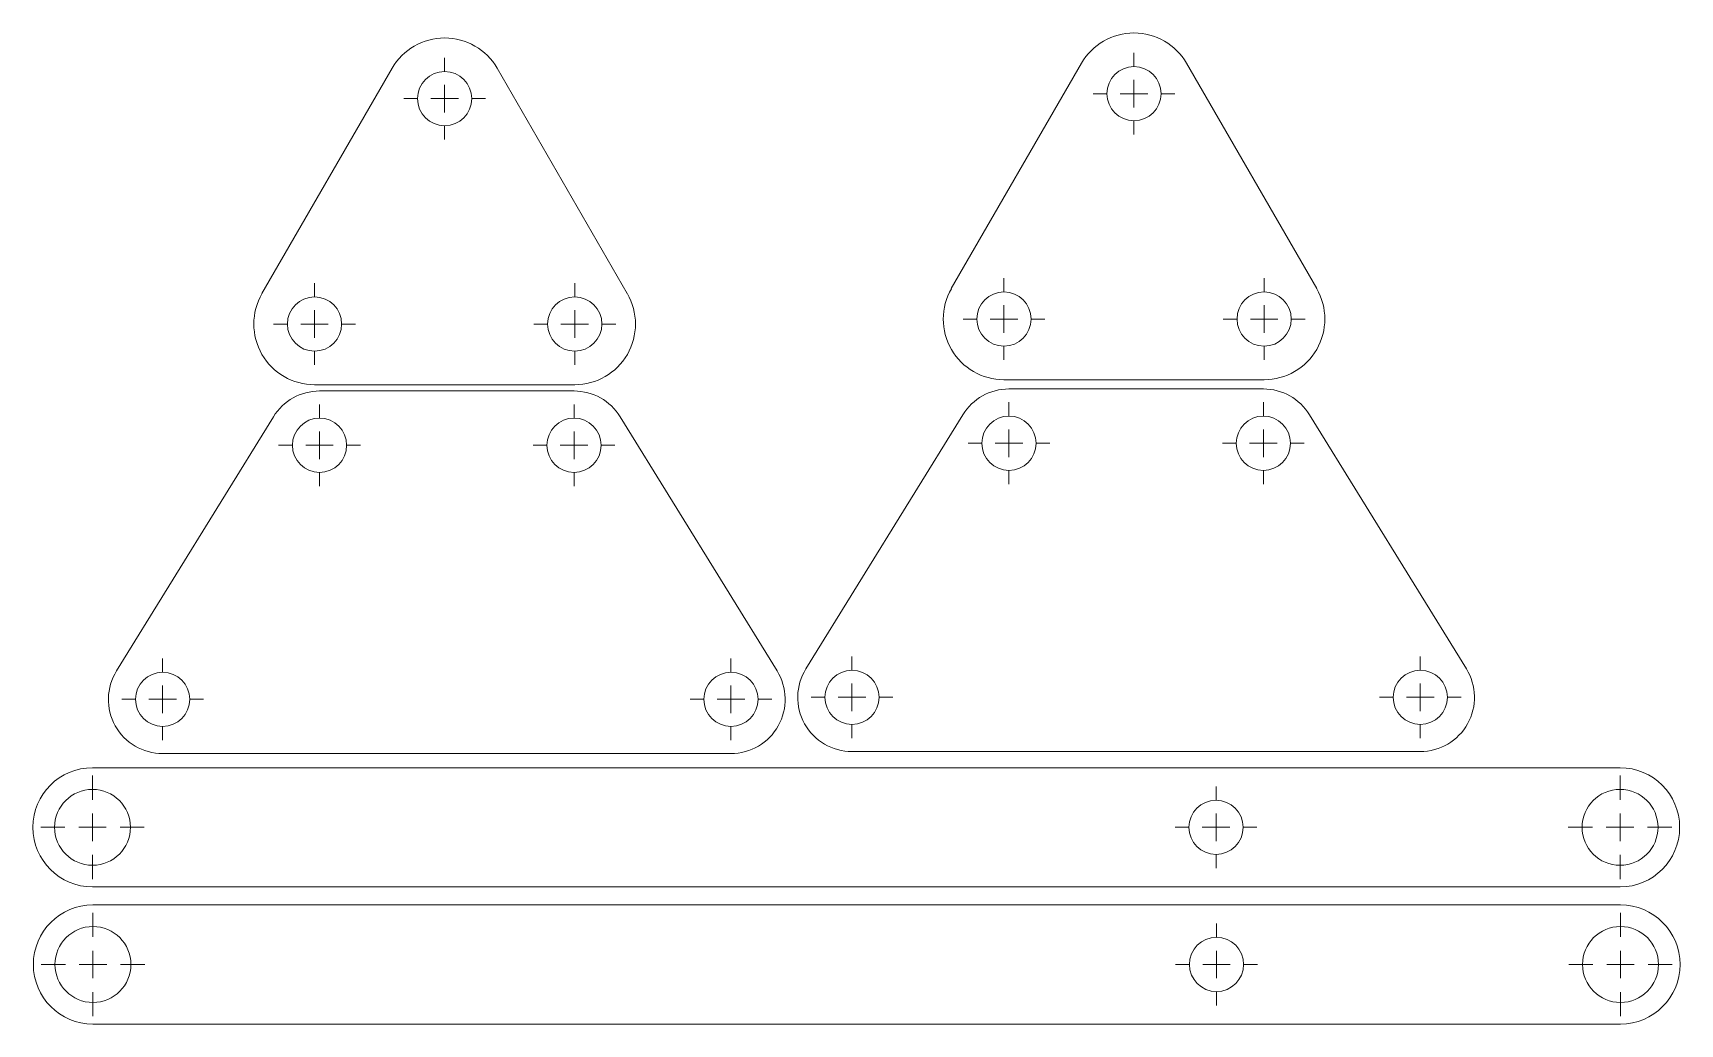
# Model space of a CAD drawing. Header units: millimetres. Extents: x 24 to 328, y 80 to 263.
import ezdxf

# ---------------------------------------------------------------- set-up
doc = ezdxf.new("R2010")
doc.units = ezdxf.units.MM

# ---------------------------------------------------------------- blocks, each defined once
blk = doc.blocks.new('SW_CENTERMARKSYMBOL_0')
at = {"color": 0, "linetype": 'Continuous', "lineweight": 0}
for p, q in [((0, 5.08), (0, 9.54)), ((-5.08, 0), (-9.54, 0)), ((0, 0), (-2.54, 0)), ((0, 0), (0, 2.54)), ((0, 0), (0, -2.54)), ((0, 0), (2.54, 0)), ((5.08, 0), (9.54, 0)), ((0, -5.08), (0, -9.54))]:
    blk.add_line(p, q, dxfattribs=at)
blk = doc.blocks.new('SW_CENTERMARKSYMBOL_1')
at = {"color": 0, "linetype": 'Continuous', "lineweight": 0}
for p, q in [((0, 5.08), (0, 9.54)), ((-5.08, 0), (-9.54, 0)), ((0, 0), (-2.54, 0)), ((0, 0), (0, 2.54)), ((0, 0), (0, -2.54)), ((0, 0), (2.54, 0)), ((5.08, 0), (9.54, 0)), ((0, -5.08), (0, -9.54))]:
    blk.add_line(p, q, dxfattribs=at)
blk = doc.blocks.new('SW_CENTERMARKSYMBOL_2')
at = {"color": 0, "linetype": 'Continuous', "lineweight": 0}
for p, q in [((0, 5.08), (0, 7.54)), ((-5.08, 0), (-7.54, 0)), ((0, 0), (-2.54, 0)), ((0, 0), (0, 2.54)), ((0, 0), (0, -2.54)), ((0, 0), (2.54, 0)), ((5.08, 0), (7.54, 0)), ((0, -5.08), (0, -7.54))]:
    blk.add_line(p, q, dxfattribs=at)
blk = doc.blocks.new('SW_CENTERMARKSYMBOL_3')
at = {"color": 0, "linetype": 'Continuous', "lineweight": 0}
for p, q in [((0, 5.08), (0, 7.54)), ((-5.08, 0), (-7.54, 0)), ((0, 0), (-2.54, 0)), ((0, 0), (0, 2.54)), ((0, 0), (0, -2.54)), ((0, 0), (2.54, 0)), ((5.08, 0), (7.54, 0)), ((0, -5.08), (0, -7.54))]:
    blk.add_line(p, q, dxfattribs=at)
blk = doc.blocks.new('SW_CENTERMARKSYMBOL_4')
at = {"color": 0, "linetype": 'Continuous', "lineweight": 0}
for p, q in [((0, 5.08), (0, 7.54)), ((-5.08, 0), (-7.54, 0)), ((0, 0), (-2.54, 0)), ((0, 0), (0, 2.54)), ((0, 0), (0, -2.54)), ((0, 0), (2.54, 0)), ((5.08, 0), (7.54, 0)), ((0, -5.08), (0, -7.54))]:
    blk.add_line(p, q, dxfattribs=at)
blk = doc.blocks.new('SW_CENTERMARKSYMBOL_5')
at = {"color": 0, "linetype": 'Continuous', "lineweight": 0}
for p, q in [((0, 5.08), (0, 7.54)), ((-5.08, 0), (-7.54, 0)), ((0, 0), (-2.54, 0)), ((0, 0), (0, 2.54)), ((0, 0), (0, -2.54)), ((0, 0), (2.54, 0)), ((5.08, 0), (7.54, 0)), ((0, -5.08), (0, -7.54))]:
    blk.add_line(p, q, dxfattribs=at)
blk = doc.blocks.new('SW_CENTERMARKSYMBOL_6')
at = {"color": 0, "linetype": 'Continuous', "lineweight": 0}
for p, q in [((0, 5.08), (0, 7.54)), ((-5.08, 0), (-7.54, 0)), ((0, 0), (-2.54, 0)), ((0, 0), (0, 2.54)), ((0, 0), (0, -2.54)), ((0, 0), (2.54, 0)), ((5.08, 0), (7.54, 0)), ((0, -5.08), (0, -7.54))]:
    blk.add_line(p, q, dxfattribs=at)
blk = doc.blocks.new('SW_CENTERMARKSYMBOL_7')
at = {"color": 0, "linetype": 'Continuous', "lineweight": 0}
for p, q in [((0, 5.08), (0, 7.54)), ((-5.08, 0), (-7.54, 0)), ((0, 0), (-2.54, 0)), ((0, 0), (0, 2.54)), ((0, 0), (0, -2.54)), ((0, 0), (2.54, 0)), ((5.08, 0), (7.54, 0)), ((0, -5.08), (0, -7.54))]:
    blk.add_line(p, q, dxfattribs=at)
blk = doc.blocks.new('SW_CENTERMARKSYMBOL_8')
at = {"color": 0, "linetype": 'Continuous', "lineweight": 0}
for p, q in [((0, 5.08), (0, 7.54)), ((-5.08, 0), (-7.54, 0)), ((0, 0), (-2.54, 0)), ((0, 0), (0, 2.54)), ((0, 0), (0, -2.54)), ((0, 0), (2.54, 0)), ((5.08, 0), (7.54, 0)), ((0, -5.08), (0, -7.54))]:
    blk.add_line(p, q, dxfattribs=at)
blk = doc.blocks.new('SW_CENTERMARKSYMBOL_9')
at = {"color": 0, "linetype": 'Continuous', "lineweight": 0}
for p, q in [((0, 5.08), (0, 7.54)), ((-5.08, 0), (-7.54, 0)), ((0, 0), (-2.54, 0)), ((0, 0), (0, 2.54)), ((0, 0), (0, -2.54)), ((0, 0), (2.54, 0)), ((5.08, 0), (7.54, 0)), ((0, -5.08), (0, -7.54))]:
    blk.add_line(p, q, dxfattribs=at)
blk = doc.blocks.new('SW_CENTERMARKSYMBOL_10')
at = {"color": 0, "linetype": 'Continuous', "lineweight": 0}
for p, q in [((0, 5.08), (0, 9.54)), ((-5.08, 0), (-9.54, 0)), ((0, 0), (-2.54, 0)), ((0, 0), (0, 2.54)), ((0, 0), (0, -2.54)), ((0, 0), (2.54, 0)), ((5.08, 0), (9.54, 0)), ((0, -5.08), (0, -9.54))]:
    blk.add_line(p, q, dxfattribs=at)
blk = doc.blocks.new('SW_CENTERMARKSYMBOL_11')
at = {"color": 0, "linetype": 'Continuous', "lineweight": 0}
for p, q in [((0, 5.08), (0, 9.54)), ((-5.08, 0), (-9.54, 0)), ((0, 0), (-2.54, 0)), ((0, 0), (0, 2.54)), ((0, 0), (0, -2.54)), ((0, 0), (2.54, 0)), ((5.08, 0), (9.54, 0)), ((0, -5.08), (0, -9.54))]:
    blk.add_line(p, q, dxfattribs=at)
blk = doc.blocks.new('SW_CENTERMARKSYMBOL_12')
at = {"color": 0, "linetype": 'Continuous', "lineweight": 0}
for p, q in [((0, 5.08), (0, 7.54)), ((-5.08, 0), (-7.54, 0)), ((0, 0), (-2.54, 0)), ((0, 0), (0, 2.54)), ((0, 0), (0, -2.54)), ((0, 0), (2.54, 0)), ((5.08, 0), (7.54, 0)), ((0, -5.08), (0, -7.54))]:
    blk.add_line(p, q, dxfattribs=at)
blk = doc.blocks.new('SW_CENTERMARKSYMBOL_13')
at = {"color": 0, "linetype": 'Continuous', "lineweight": 0}
for p, q in [((0, 5.08), (0, 7.54)), ((-5.08, 0), (-7.54, 0)), ((0, 0), (-2.54, 0)), ((0, 0), (0, 2.54)), ((0, 0), (0, -2.54)), ((0, 0), (2.54, 0)), ((5.08, 0), (7.54, 0)), ((0, -5.08), (0, -7.54))]:
    blk.add_line(p, q, dxfattribs=at)
blk = doc.blocks.new('SW_CENTERMARKSYMBOL_14')
at = {"color": 0, "linetype": 'Continuous', "lineweight": 0}
for p, q in [((0, 5.08), (0, 7.54)), ((-5.08, 0), (-7.54, 0)), ((0, 0), (-2.54, 0)), ((0, 0), (0, 2.54)), ((0, 0), (0, -2.54)), ((0, 0), (2.54, 0)), ((5.08, 0), (7.54, 0)), ((0, -5.08), (0, -7.54))]:
    blk.add_line(p, q, dxfattribs=at)
blk = doc.blocks.new('SW_CENTERMARKSYMBOL_15')
at = {"color": 0, "linetype": 'Continuous', "lineweight": 0}
for p, q in [((0, 5.08), (0, 7.54)), ((-5.08, 0), (-7.54, 0)), ((0, 0), (-2.54, 0)), ((0, 0), (0, 2.54)), ((0, 0), (0, -2.54)), ((0, 0), (2.54, 0)), ((5.08, 0), (7.54, 0)), ((0, -5.08), (0, -7.54))]:
    blk.add_line(p, q, dxfattribs=at)
blk = doc.blocks.new('SW_CENTERMARKSYMBOL_16')
at = {"color": 0, "linetype": 'Continuous', "lineweight": 0}
for p, q in [((0, 5.08), (0, 7.54)), ((-5.08, 0), (-7.54, 0)), ((0, 0), (-2.54, 0)), ((0, 0), (0, 2.54)), ((0, 0), (0, -2.54)), ((0, 0), (2.54, 0)), ((5.08, 0), (7.54, 0)), ((0, -5.08), (0, -7.54))]:
    blk.add_line(p, q, dxfattribs=at)
blk = doc.blocks.new('SW_CENTERMARKSYMBOL_17')
at = {"color": 0, "linetype": 'Continuous', "lineweight": 0}
for p, q in [((0, 5.08), (0, 7.54)), ((-5.08, 0), (-7.54, 0)), ((0, 0), (-2.54, 0)), ((0, 0), (0, 2.54)), ((0, 0), (0, -2.54)), ((0, 0), (2.54, 0)), ((5.08, 0), (7.54, 0)), ((0, -5.08), (0, -7.54))]:
    blk.add_line(p, q, dxfattribs=at)
blk = doc.blocks.new('SW_CENTERMARKSYMBOL_18')
at = {"color": 0, "linetype": 'Continuous', "lineweight": 0}
for p, q in [((0, 5.08), (0, 7.54)), ((-5.08, 0), (-7.54, 0)), ((0, 0), (-2.54, 0)), ((0, 0), (0, 2.54)), ((0, 0), (0, -2.54)), ((0, 0), (2.54, 0)), ((5.08, 0), (7.54, 0)), ((0, -5.08), (0, -7.54))]:
    blk.add_line(p, q, dxfattribs=at)
blk = doc.blocks.new('SW_CENTERMARKSYMBOL_19')
at = {"color": 0, "linetype": 'Continuous', "lineweight": 0}
for p, q in [((0, 5.08), (0, 7.54)), ((-5.08, 0), (-7.54, 0)), ((0, 0), (-2.54, 0)), ((0, 0), (0, 2.54)), ((0, 0), (0, -2.54)), ((0, 0), (2.54, 0)), ((5.08, 0), (7.54, 0)), ((0, -5.08), (0, -7.54))]:
    blk.add_line(p, q, dxfattribs=at)

msp = doc.modelspace()

# ---------------------------------------------------------------- linework, layer by layer
at = {"color": 7, "linetype": 'Continuous', "lineweight": 15}
for p, q in [((90.55, 256.07), (66.56, 214.52)), ((133.92, 214.52), (109.93, 256.07)), ((217.64, 256.99), (193.65, 215.44)), ((261.02, 215.44), (237.03, 256.99)), ((76.25, 197.73), (124.23, 197.73)), ((203.35, 198.65), (251.32, 198.65)), ((124.09, 196.57), (77.17, 196.57)), ((251.19, 196.94), (204.27, 196.94)), ((68.66, 191.83), (39.74, 144.97)), ((161.53, 144.97), (132.6, 191.83)), ((195.76, 192.2), (166.83, 145.34)), ((288.62, 145.34), (259.69, 192.2)), ((48.25, 129.72), (153.02, 129.72)), ((175.34, 130.09), (280.11, 130.09)), ((316.94, 127.11), (35.32, 127.11)), ((35.32, 105.13), (316.94, 105.13)), ((317.02, 101.82), (35.4, 101.82)), ((35.4, 79.85), (317.02, 79.85))]:
    msp.add_line(p, q, dxfattribs=at)
for centre, radius in [((100.24, 250.48), 5), ((227.33, 251.39), 5), ((76.25, 208.92), 5), ((124.23, 208.92), 5), ((203.35, 209.84), 5), ((251.32, 209.84), 5), ((77.17, 186.57), 5), ((124.09, 186.57), 5), ((204.27, 186.94), 5), ((251.19, 186.94), 5), ((48.25, 139.72), 5), ((153.02, 139.72), 5), ((175.34, 140.09), 5), ((280.11, 140.09), 5), ((35.32, 116.12), 7), ((316.94, 116.12), 7), ((242.46, 116.12), 5), ((35.4, 90.83), 7), ((317.02, 90.83), 7), ((242.54, 90.83), 5)]:
    msp.add_circle(centre, radius, dxfattribs=at)
for centre, radius, start, end in [((100.24, 250.48), 11.19, 30, 150), ((227.33, 251.39), 11.19, 30, 150), ((76.25, 208.92), 11.19, 150, 270), ((124.23, 208.92), 11.19, 270, 30), ((203.35, 209.84), 11.19, 150, 270), ((251.32, 209.84), 11.19, 270, 30), ((77.17, 186.57), 10, 90, 148.309), ((124.09, 186.57), 10, 31.691, 90), ((204.27, 186.94), 10, 90, 148.309), ((251.19, 186.94), 10, 31.691, 90), ((48.25, 139.72), 10, 148.309, 270), ((153.02, 139.72), 10, 270, 31.691), ((175.34, 140.09), 10, 148.309, 270), ((280.11, 140.09), 10, 270, 31.691), ((35.32, 116.12), 10.99, 90, 270), ((316.94, 116.12), 10.99, 270, 90), ((35.4, 90.83), 10.99, 90, 270), ((317.02, 90.83), 10.99, 270, 90)]:
    msp.add_arc(centre, radius, start, end, dxfattribs=at)

# ---------------------------------------------------------------- block references
at = {"color": 7, "linetype": 'Continuous', "lineweight": 0}
for name, p in [('SW_CENTERMARKSYMBOL_18', (227.33, 251.39)), ('SW_CENTERMARKSYMBOL_8', (100.24, 250.48)), ('SW_CENTERMARKSYMBOL_9', (76.25, 208.92)), ('SW_CENTERMARKSYMBOL_7', (124.23, 208.92)), ('SW_CENTERMARKSYMBOL_19', (203.35, 209.84)), ('SW_CENTERMARKSYMBOL_17', (251.32, 209.84)), ('SW_CENTERMARKSYMBOL_15', (204.27, 186.94)), ('SW_CENTERMARKSYMBOL_14', (251.19, 186.94)), ('SW_CENTERMARKSYMBOL_5', (77.17, 186.57)), ('SW_CENTERMARKSYMBOL_4', (124.09, 186.57)), ('SW_CENTERMARKSYMBOL_6', (48.25, 139.72)), ('SW_CENTERMARKSYMBOL_3', (153.02, 139.72)), ('SW_CENTERMARKSYMBOL_16', (175.34, 140.09)), ('SW_CENTERMARKSYMBOL_13', (280.11, 140.09)), ('SW_CENTERMARKSYMBOL_0', (35.32, 116.12)), ('SW_CENTERMARKSYMBOL_1', (316.94, 116.12)), ('SW_CENTERMARKSYMBOL_2', (242.46, 116.12)), ('SW_CENTERMARKSYMBOL_10', (35.4, 90.83)), ('SW_CENTERMARKSYMBOL_11', (317.02, 90.83)), ('SW_CENTERMARKSYMBOL_12', (242.54, 90.83))]:
    msp.add_blockref(name, p, dxfattribs=at)

doc.saveas('drawing.dxf')
